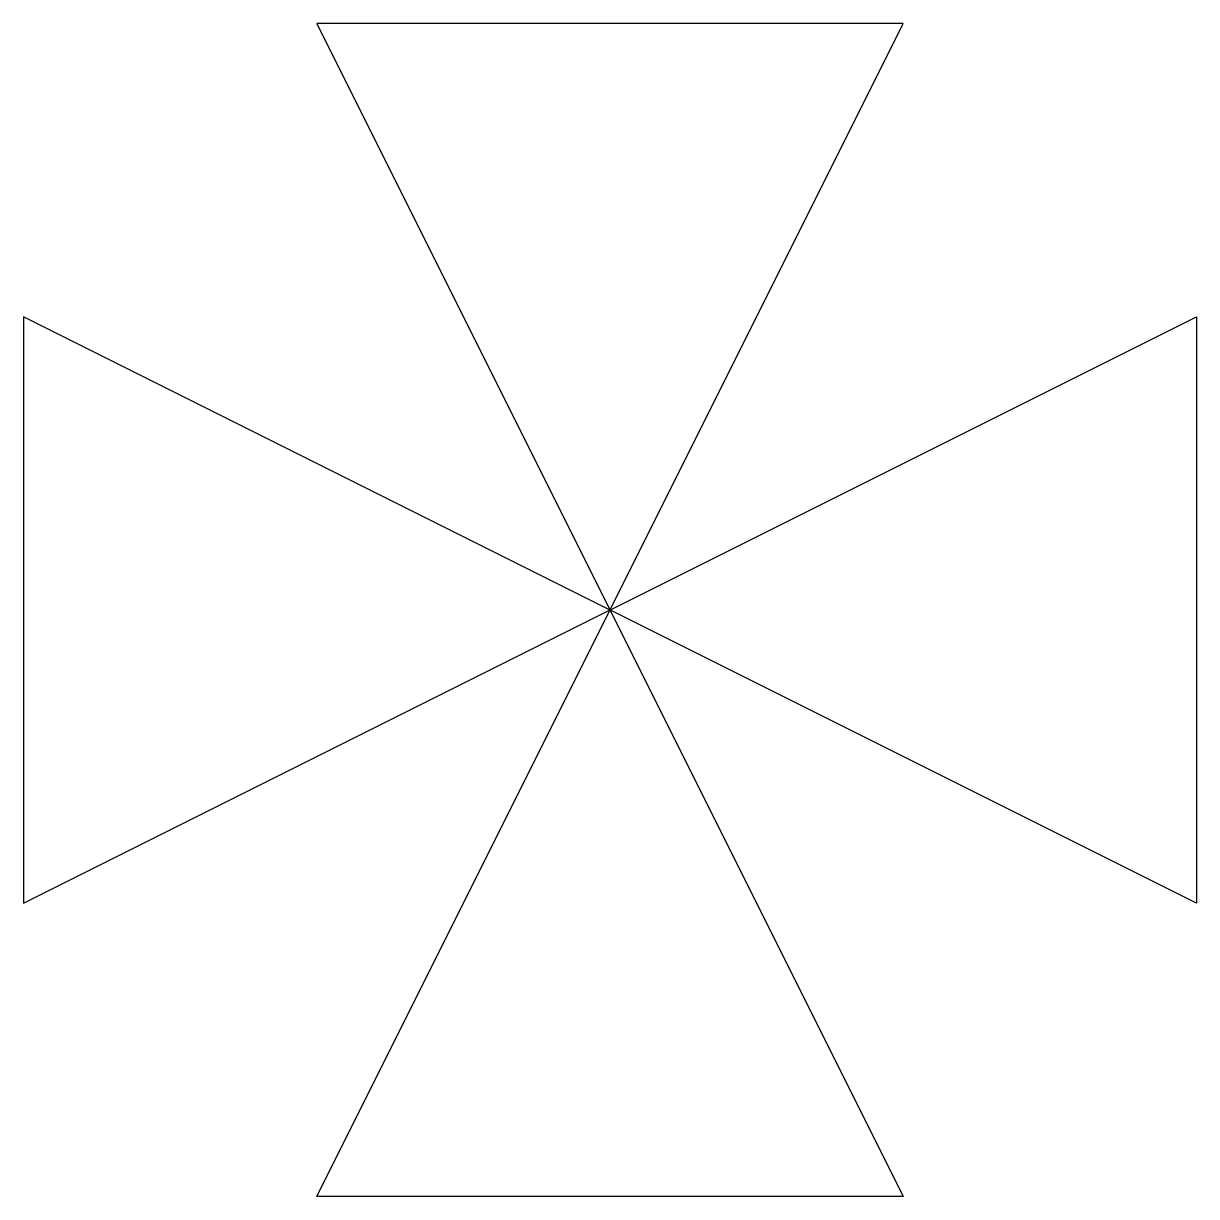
# Model space of a CAD drawing. Header units: millimetres. Extents: x -150 to 150, y -150 to 150.
import ezdxf

# ---------------------------------------------------------------- set-up
doc = ezdxf.new("R2010")
doc.units = ezdxf.units.MM

msp = doc.modelspace()

# ---------------------------------------------------------------- linework, layer by layer
at = {"color": 0, "linetype": 'ByBlock', "lineweight": -2}
for points in [[(74.999992, -149.999985), (-74.999992, -149.999985), (74.999992, 149.999985)], [(74.999992, 149.999985), (-74.999992, 149.999985), (74.999992, -149.999985)]]:
    msp.add_lwpolyline(points, dxfattribs=at)
msp.add_lwpolyline([(149.999985, 74.999992), (149.999985, -74.999992), (-149.999985, 74.999992), (-149.999985, -74.999992)], close=True, dxfattribs=at)

doc.saveas('drawing.dxf')
